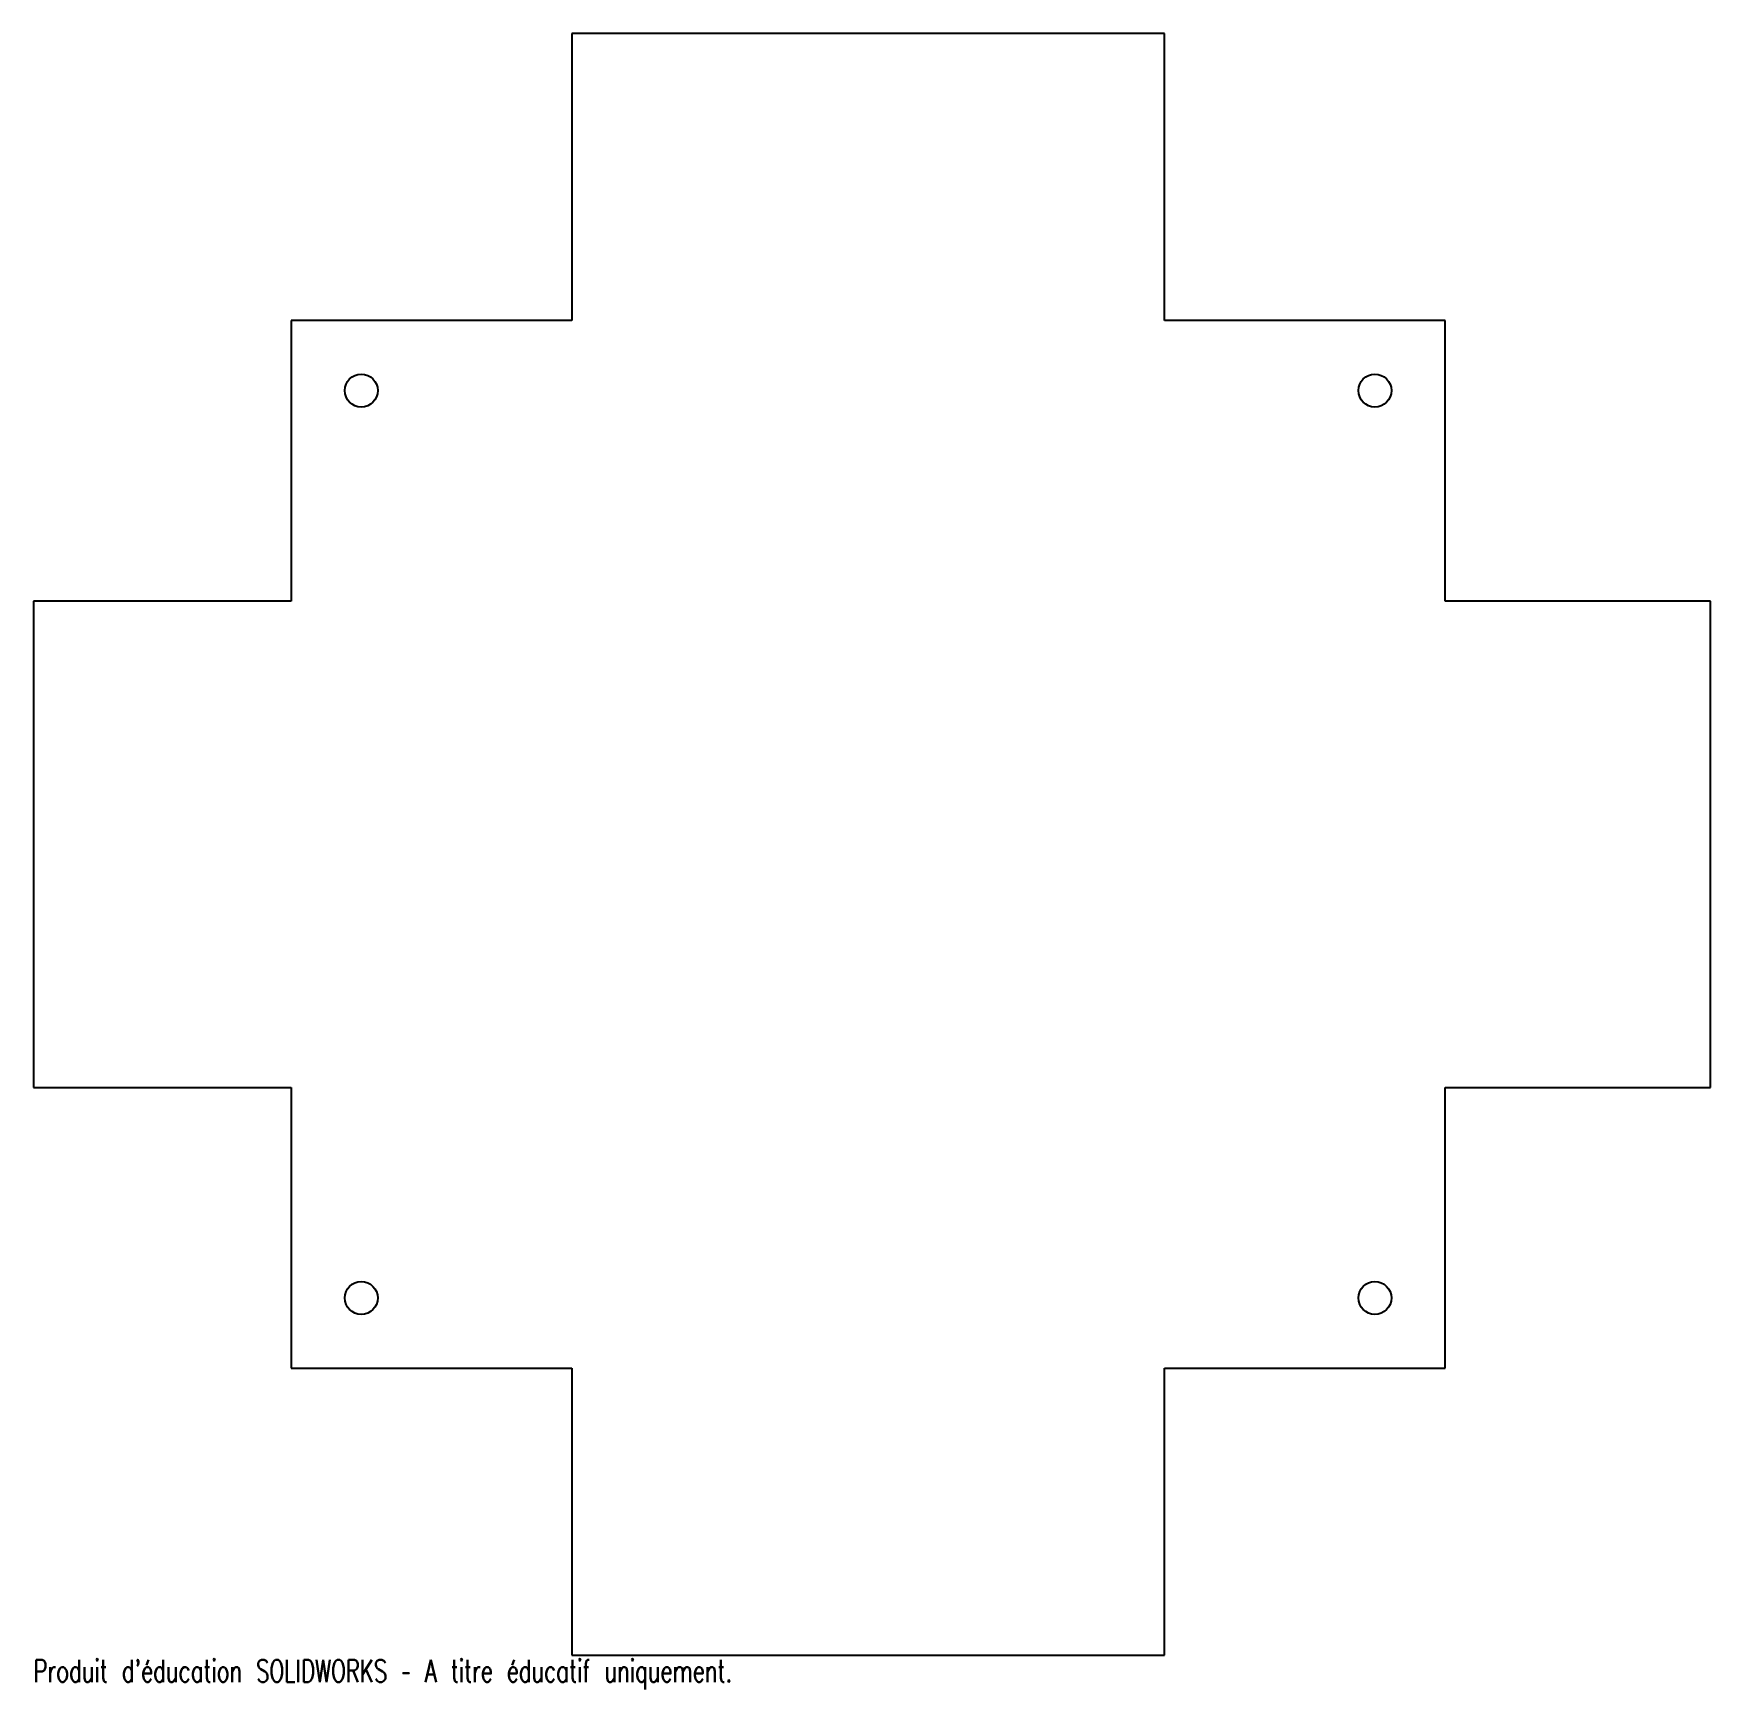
# Model space of a CAD drawing. Header units: millimetres. Extents: x 0 to 363, y -183 to 176.
import ezdxf

# ---------------------------------------------------------------- set-up
doc = ezdxf.new("R2010")
doc.units = ezdxf.units.MM
doc.styles.add('SLDTEXTSTYLE0', font='TXT', dxfattribs={"width": 0.7, "bigfont": 'bigfont'})

msp = doc.modelspace()

# ---------------------------------------------------------------- linework, layer by layer
at = {"color": 7, "linetype": 'Continuous', "lineweight": 25}
for p, q in [((116.6, 175.65), (116.6, 113.5)), ((245, 175.65), (116.6, 175.65)), ((245, 113.5), (245, 175.65)), ((116.6, 113.5), (55.8, 113.5)), ((55.8, 113.5), (55.8, 52.7)), ((305.8, 113.5), (245, 113.5)), ((305.8, 52.7), (305.8, 113.5)), ((0, 52.7), (0, -52.7)), ((55.8, 52.7), (0, 52.7)), ((363.3, 52.7), (305.8, 52.7)), ((363.3, -52.7), (363.3, 52.7)), ((0, -52.7), (55.8, -52.7)), ((55.8, -52.7), (55.8, -113.5)), ((305.8, -52.7), (363.3, -52.7)), ((305.8, -113.5), (305.8, -52.7)), ((55.8, -113.5), (116.6, -113.5)), ((116.6, -113.5), (116.6, -175.65)), ((245, -113.5), (305.8, -113.5)), ((245, -175.65), (245, -113.5)), ((116.6, -175.65), (245, -175.65))]:
    msp.add_line(p, q, dxfattribs=at)
for centre in [(71, 98.3), (290.6, 98.3), (71, -98.3), (290.6, -98.3)]:
    msp.add_circle(centre, 3.57, dxfattribs=at)

# ---------------------------------------------------------------- texts
at = {"color": 7, "linetype": 'Continuous', "insert": (0, -176.67), "char_height": 4.8336, "attachment_point": 1, "style": 'SLDTEXTSTYLE0'}
msp.add_mtext("Produit d'éducation SOLIDWORKS – A titre éducatif uniquement.", dxfattribs=at)

doc.saveas('drawing.dxf')
